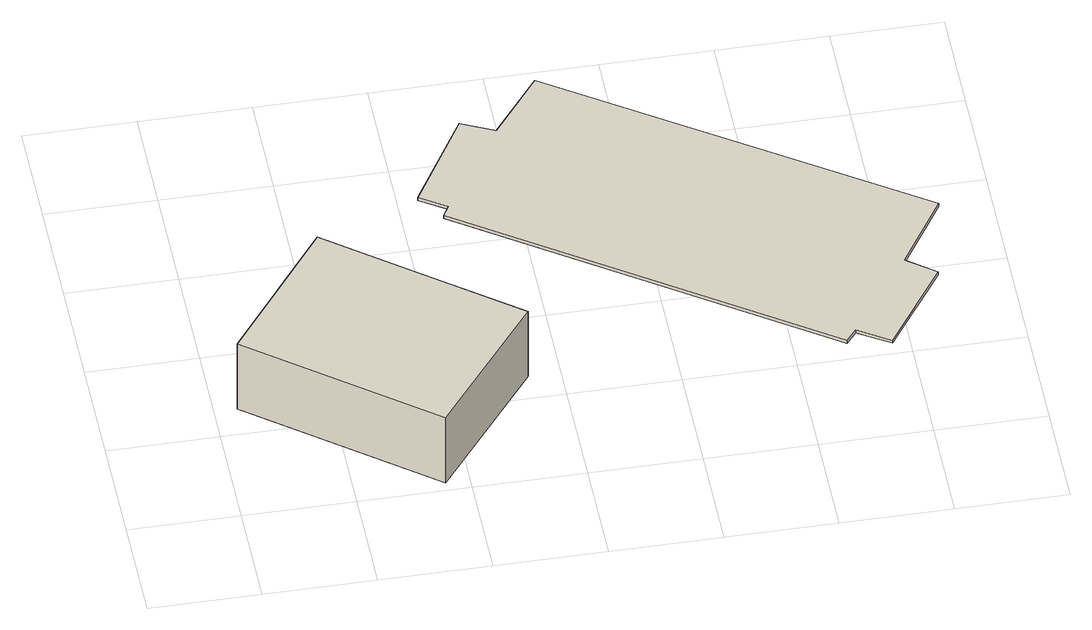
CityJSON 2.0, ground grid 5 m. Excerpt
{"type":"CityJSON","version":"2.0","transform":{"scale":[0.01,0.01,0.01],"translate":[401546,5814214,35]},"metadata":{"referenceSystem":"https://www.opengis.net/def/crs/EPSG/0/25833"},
"CityObjects":{
"building1":{"type":"Building","attributes":{"Gemeindeschluessel":"11000009","BezugspunktDach":"2200","function":"31001_2000","measuredHeight":4.42,"storeysAboveGround":1},"address":[{"country":"Germany","locality":"Berlin","thoroughfareNumber":"2 (1)","thoroughfareName":"Am Bahnhof Wuhlheide"}],"geometry":[{"type":"Solid","lod":"1","boundaries":[[[[0,1,2,3,4]],[[5,6,7,8,9]],[[5,9,4,3]],[[6,5,3,2]],[[7,6,2,1]],[[8,7,1,0]],[[9,8,0,4]]]]}]},
"building2":{"type":"Building","attributes":{"Gemeindeschluessel":"11000009","BezugspunktDach":"2200","function":"31001_1010","measuredHeight":0.174,"storeysAboveGround":1},"address":[{"country":"Germany","locality":"Berlin","thoroughfareNumber":"1 (3)","thoroughfareName":"Am Bahnhof Wuhlheide"}],"geometry":[{"type":"Solid","lod":"1","boundaries":[[[[10,11,12,13,14,15,16,17,18,19,20,21]],[[22,23,24,25,26,27,28,29,30,31,32,33]],[[22,33,21,20]],[[23,22,20,19]],[[24,23,19,18]],[[25,24,18,17]],[[26,25,17,16]],[[27,26,16,15]],[[28,27,15,14]],[[29,28,14,13]],[[30,29,13,12]],[[31,30,12,11]],[[32,31,11,10]],[[33,32,10,21]]]]}]}
},
"vertices":[
[890,32,407],[1354,624,407],[953,933,407],[553,1242,407],[98,645,407],[553,1242,29],[953,933,29],[1354,624,29],[890,32,29],[98,645,29],
[1208,1725,33],[1178,1673,33],[2733,597,33],[2780,657,33],[2923,565,33],[3191,951,33],[3063,1048,33],[3270,1371,33],[1711,2434,33],[1494,2154,33],[1345,2226,33],[1090,1802,33],[1345,2226,16],[1494,2154,16],[1711,2434,16],[3270,1371,16],[3063,1048,16],[3191,951,16],[2923,565,16],[2780,657,16],[2733,597,16],[1178,1673,16],[1208,1725,16],[1090,1802,16]
]}
